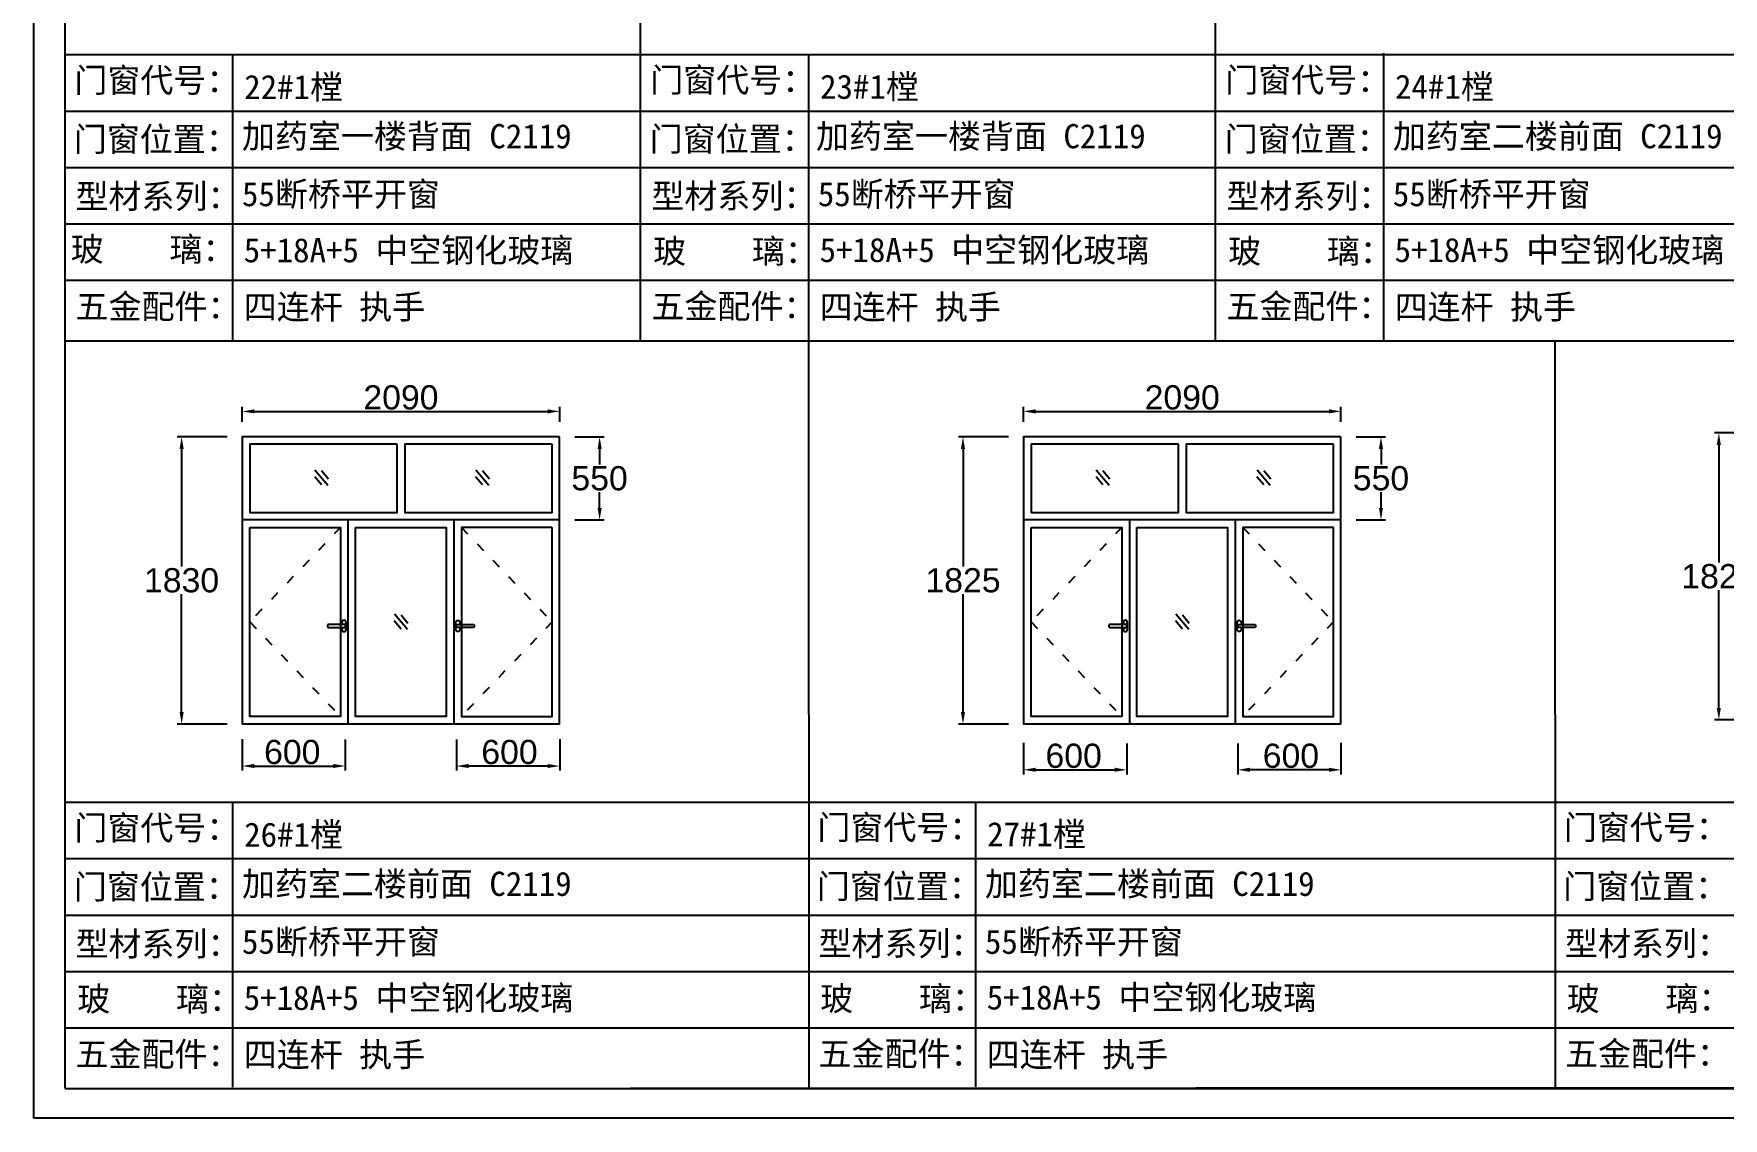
# Model space of a CAD drawing. Header units: inches. Extents: x -138455 to 599497, y -747149 to 13167.
# Drawn here: x 405323 to 416499, y -347679 to -340505 of the extents above; entities that cross this region are included whole.
import ezdxf

# ---------------------------------------------------------------- set-up
doc = ezdxf.new("R2010")
doc.units = ezdxf.units.IN
doc.header["$MEASUREMENT"] = 0
doc.header["$PDMODE"] = 35
doc.header["$PDSIZE"] = -3
doc.linetypes.add('ACAD_ISO03W100', pattern=[30, 12, -18])
doc.styles.add('MtXpl__1', font='')
doc.styles.get("Standard").update_dxf_attribs({"font": 'arial.ttf'})
doc.styles.get('MtXpl__1').set_extended_font_data('SimSun', bold=True)
doc.dimstyles.get("Standard").update_dxf_attribs({"dimtxt": 80, "dimasz": 70, "dimexe": 40, "dimexo": 80, "dimgap": 0, "dimtad": 1, "dimtih": 1, "dimtoh": 1, "dimdec": 0, "dimzin": 0, "dimdsep": 46, "dimtxsty": 'Standard', "dimcen": 0.09, "dimadec": 0, "dimazin": 0, "dimtfac": 1, "dimtdec": 0, "dimtofl": 0, "dimtmove": 0, "dimatfit": 3, "dimfxl": 0, "dimtolj": 1, "dimtzin": 0, "dimarcsym": 0})

# ---------------------------------------------------------------- blocks, each defined once
blk = doc.blocks.new('123as')
at = {"color": 0}
for p, q in [((90189, 51387), (90252, 51462)), ((90194, 51330), (90312, 51470)), ((90251, 51335), (90314, 51410))]:
    blk.add_line(p, q, dxfattribs=at)
blk = doc.blocks.new('*D1932')
at = {"color": 0, "lineweight": -2, "transparency": 16777216}
for p, q in [((406702, -343071), (406702, -342973)), ((406782, -343003), (408722, -343003)), ((408802, -343071), (408802, -342973))]:
    blk.add_line(p, q, dxfattribs=at)
at = {"color": 0, "transparency": 16777216}
for points in [[(406782, -342989), (406782, -343016), (406702, -343003)], [(408722, -342989), (408722, -343016), (408802, -343003)]]:
    blk.add_solid(points, dxfattribs=at)
at = {"layer": 'Defpoints', "color": 0, "transparency": 16777216}
for p in [(408802, -343003), (406702, -343171), (408802, -343171)]:
    blk.add_point(p, dxfattribs=at)
at = {"color": 0, "transparency": 16777216, "insert": (407752, -342911), "char_height": 160, "attachment_point": 5}
blk.add_mtext('\\A1;2090', dxfattribs=at)
blk = doc.blocks.new('*D1933')
at = {"color": 0, "lineweight": -2, "transparency": 16777216}
for p, q in [((406602, -343171), (406271, -343171)), ((406301, -343251), (406301, -344029)), ((406301, -344991), (406301, -344212)), ((406602, -345071), (406271, -345071))]:
    blk.add_line(p, q, dxfattribs=at)
at = {"color": 0, "transparency": 16777216}
for points in [[(406288, -343251), (406315, -343251), (406301, -343171)], [(406288, -344991), (406315, -344991), (406301, -345071)]]:
    blk.add_solid(points, dxfattribs=at)
at = {"layer": 'Defpoints', "color": 0, "transparency": 16777216}
for p in [(406702, -343171), (406301, -345071), (406702, -345071)]:
    blk.add_point(p, dxfattribs=at)
at = {"color": 0, "transparency": 16777216, "insert": (406301, -344121), "char_height": 160, "attachment_point": 5}
blk.add_mtext('\\A1;1830', dxfattribs=at)
blk = doc.blocks.new('*D2031')
at = {"color": 0, "lineweight": -2, "transparency": 16777216}
for p, q in [((408902, -343171), (409096, -343171)), ((409066, -343251), (409066, -343354)), ((409066, -343641), (409066, -343537)), ((408902, -343721), (409096, -343721))]:
    blk.add_line(p, q, dxfattribs=at)
at = {"color": 0, "transparency": 16777216}
for points in [[(409053, -343251), (409080, -343251), (409066, -343171)], [(409053, -343641), (409080, -343641), (409066, -343721)]]:
    blk.add_solid(points, dxfattribs=at)
at = {"layer": 'Defpoints', "color": 0, "transparency": 16777216}
for p in [(408802, -343171), (408802, -343721), (409066, -343721)]:
    blk.add_point(p, dxfattribs=at)
at = {"color": 0, "transparency": 16777216, "insert": (409066, -343446), "char_height": 160, "attachment_point": 5}
blk.add_mtext('\\A1;550', dxfattribs=at)
blk = doc.blocks.new('dzcs')
blk.add_lwpolyline([(142096, -3328), (142196, -3328, 0.414214), (142206, -3318), (142206, -3318, 0.414214), (142196, -3308), (142096, -3308, 0.414214), (142086, -3318), (142086, -3318, 0.414214)], format="xyb", close=True)
blk.add_lwpolyline([(142182, -3328), (142182, -3342, 0.414214), (142196, -3355), (142196, -3355, 0.414214), (142209, -3342), (142209, -3294, 0.414214), (142196, -3280), (142196, -3280, 0.414214), (142182, -3294), (142182, -3308)], format="xyb")
blk = doc.blocks.new('*D1934')
at = {"color": 0, "lineweight": -2, "transparency": 16777216}
for p, q in [((411870, -343071), (411870, -342973)), ((411950, -343003), (413890, -343003)), ((413970, -343071), (413970, -342973))]:
    blk.add_line(p, q, dxfattribs=at)
at = {"color": 0, "transparency": 16777216}
for points in [[(411950, -342989), (411950, -343016), (411870, -343003)], [(413890, -342989), (413890, -343016), (413970, -343003)]]:
    blk.add_solid(points, dxfattribs=at)
at = {"layer": 'Defpoints', "color": 0, "transparency": 16777216}
for p in [(413970, -343003), (411870, -343171), (413970, -343171)]:
    blk.add_point(p, dxfattribs=at)
at = {"color": 0, "transparency": 16777216, "insert": (412920, -342911), "char_height": 160, "attachment_point": 5}
blk.add_mtext('\\A1;2090', dxfattribs=at)
blk = doc.blocks.new('*D1935')
at = {"color": 0, "lineweight": -2, "transparency": 16777216}
for p, q in [((411770, -343171), (411440, -343171)), ((411470, -343251), (411470, -344029)), ((411470, -344991), (411470, -344212)), ((411770, -345071), (411440, -345071))]:
    blk.add_line(p, q, dxfattribs=at)
at = {"color": 0, "transparency": 16777216}
for points in [[(411456, -343251), (411483, -343251), (411470, -343171)], [(411456, -344991), (411483, -344991), (411470, -345071)]]:
    blk.add_solid(points, dxfattribs=at)
at = {"layer": 'Defpoints', "color": 0, "transparency": 16777216}
for p in [(411870, -343171), (411470, -345071), (411870, -345071)]:
    blk.add_point(p, dxfattribs=at)
at = {"color": 0, "transparency": 16777216, "insert": (411470, -344121), "char_height": 160, "attachment_point": 5}
blk.add_mtext('\\A1;1825', dxfattribs=at)
blk = doc.blocks.new('*D2032')
at = {"color": 0, "lineweight": -2, "transparency": 16777216}
for p, q in [((414070, -343171), (414265, -343171)), ((414235, -343251), (414235, -343354)), ((414235, -343641), (414235, -343537)), ((414070, -343721), (414265, -343721))]:
    blk.add_line(p, q, dxfattribs=at)
at = {"color": 0, "transparency": 16777216}
for points in [[(414221, -343251), (414248, -343251), (414235, -343171)], [(414221, -343641), (414248, -343641), (414235, -343721)]]:
    blk.add_solid(points, dxfattribs=at)
at = {"layer": 'Defpoints', "color": 0, "transparency": 16777216}
for p in [(413970, -343171), (413970, -343721), (414235, -343721)]:
    blk.add_point(p, dxfattribs=at)
at = {"color": 0, "transparency": 16777216, "insert": (414235, -343446), "char_height": 160, "attachment_point": 5}
blk.add_mtext('\\A1;550', dxfattribs=at)
blk = doc.blocks.new('*D1985')
at = {"color": 0, "lineweight": -2, "transparency": 16777216}
for p, q in [((408119, -345174), (408119, -345379)), ((408802, -345171), (408802, -345379)), ((408722, -345349), (408199, -345349))]:
    blk.add_line(p, q, dxfattribs=at)
at = {"color": 0, "transparency": 16777216}
for points in [[(408199, -345335), (408199, -345362), (408119, -345349)], [(408722, -345335), (408722, -345362), (408802, -345349)]]:
    blk.add_solid(points, dxfattribs=at)
at = {"layer": 'Defpoints', "color": 0, "transparency": 16777216}
for p in [(408119, -345074), (408802, -345071), (408119, -345349)]:
    blk.add_point(p, dxfattribs=at)
at = {"color": 0, "transparency": 16777216, "insert": (408470, -345257), "char_height": 160, "width": 351.65, "attachment_point": 5}
blk.add_mtext('\\A1;600', dxfattribs=at)
blk = doc.blocks.new('*D1986')
at = {"color": 0, "lineweight": -2, "transparency": 16777216}
for p, q in [((406702, -345171), (406702, -345379)), ((407384, -345174), (407384, -345379)), ((406782, -345349), (407304, -345349))]:
    blk.add_line(p, q, dxfattribs=at)
at = {"color": 0, "transparency": 16777216}
for points in [[(406782, -345335), (406782, -345362), (406702, -345349)], [(407304, -345335), (407304, -345362), (407384, -345349)]]:
    blk.add_solid(points, dxfattribs=at)
at = {"layer": 'Defpoints', "color": 0, "transparency": 16777216}
for p in [(406702, -345071), (407384, -345074), (407384, -345349)]:
    blk.add_point(p, dxfattribs=at)
at = {"color": 0, "transparency": 16777216, "insert": (407033, -345257), "char_height": 160, "width": 351.65, "attachment_point": 5}
blk.add_mtext('\\A1;600', dxfattribs=at)
blk = doc.blocks.new('*D1987')
at = {"color": 0, "lineweight": -2, "transparency": 16777216}
for p, q in [((413288, -345199), (413288, -345404)), ((413970, -345196), (413970, -345404)), ((413890, -345374), (413368, -345374))]:
    blk.add_line(p, q, dxfattribs=at)
at = {"color": 0, "transparency": 16777216}
for points in [[(413368, -345360), (413368, -345387), (413288, -345374)], [(413890, -345360), (413890, -345387), (413970, -345374)]]:
    blk.add_solid(points, dxfattribs=at)
at = {"layer": 'Defpoints', "color": 0, "transparency": 16777216}
for p in [(413288, -345099), (413970, -345096), (413288, -345374)]:
    blk.add_point(p, dxfattribs=at)
at = {"color": 0, "transparency": 16777216, "insert": (413639, -345282), "char_height": 160, "width": 351.65, "attachment_point": 5}
blk.add_mtext('\\A1;600', dxfattribs=at)
blk = doc.blocks.new('*D1988')
at = {"color": 0, "lineweight": -2, "transparency": 16777216}
for p, q in [((411870, -345196), (411870, -345404)), ((412553, -345199), (412553, -345404)), ((411950, -345374), (412473, -345374))]:
    blk.add_line(p, q, dxfattribs=at)
at = {"color": 0, "transparency": 16777216}
for points in [[(411950, -345360), (411950, -345387), (411870, -345374)], [(412473, -345360), (412473, -345387), (412553, -345374)]]:
    blk.add_solid(points, dxfattribs=at)
at = {"layer": 'Defpoints', "color": 0, "transparency": 16777216}
for p in [(411870, -345096), (412553, -345099), (412553, -345374)]:
    blk.add_point(p, dxfattribs=at)
at = {"color": 0, "transparency": 16777216, "insert": (412202, -345282), "char_height": 160, "width": 351.65, "attachment_point": 5}
blk.add_mtext('\\A1;600', dxfattribs=at)
blk = doc.blocks.new('*D1914')
at = {"color": 0, "lineweight": -2, "transparency": 16777216}
for p, q in [((416796, -343144), (416440, -343144)), ((416470, -343224), (416470, -344002)), ((416470, -344964), (416470, -344186)), ((416796, -345044), (416440, -345044))]:
    blk.add_line(p, q, dxfattribs=at)
at = {"color": 0, "transparency": 16777216}
for points in [[(416456, -343224), (416483, -343224), (416470, -343144)], [(416456, -344964), (416483, -344964), (416470, -345044)]]:
    blk.add_solid(points, dxfattribs=at)
at = {"layer": 'Defpoints', "color": 0, "transparency": 16777216}
for p in [(416896, -343144), (416470, -345044), (416896, -345044)]:
    blk.add_point(p, dxfattribs=at)
at = {"color": 0, "transparency": 16777216, "insert": (416470, -344094), "char_height": 160, "attachment_point": 5}
blk.add_mtext('\\A1;1820', dxfattribs=at)

msp = doc.modelspace()

# ---------------------------------------------------------------- linework, layer by layer
for p, q in [((405323.3, -347678.7), (405323.3, -332227.2)), ((405530.8, -347483), (405530.8, -332433.9)), ((409334.2, -332433.9), (409334.2, -342537)), ((413137.5, -332433.9), (413137.5, -342537)), ((405534.5, -340642.4), (421087, -340642.4)), ((406638.2, -340642.4), (406638.2, -342537)), ((410447.6, -340642.4), (410447.6, -342537)), ((414251, -340631.8), (414251, -342537)), ((405534.5, -341015.5), (421087, -341015.5)), ((405534.5, -341388.6), (421087, -341388.6)), ((405534.5, -341761.8), (421087, -341761.8)), ((405534.5, -342134.9), (421087, -342134.9)), ((405530.8, -342537), (421082.9, -342537)), ((410447.6, -342537), (410450.3, -347480.1)), ((415385.5, -342537), (415388.1, -347477.1)), ((408801.8, -343720.5), (406701.8, -343720.5)), ((407401.8, -343720.5), (407401.8, -345070.5)), ((408101.8, -343720.5), (408101.8, -345070.5)), ((413970.3, -343720.5), (411870.3, -343720.5)), ((412570.3, -343720.5), (412570.3, -345070.5)), ((413270.3, -343720.5), (413270.3, -345070.5)), ((405534.5, -345588.4), (419494, -345588.4)), ((406638.2, -345588.4), (406638.2, -347473.5)), ((411552.8, -345585.5), (411552.8, -347470.6)), ((405534.5, -345961.5), (419494, -345961.5)), ((405534.5, -346334.6), (419494, -346334.6)), ((405534.5, -346707.8), (419494, -346707.8)), ((405534.5, -347080.9), (419494, -347080.9)), ((405530.8, -347483), (425279.2, -347471.4)), ((405530.8, -347483), (421082.9, -347483)), ((425485.9, -347678.7), (405323.3, -347678.7))]:
    msp.add_line(p, q)
for points in [[(408801.8, -343170.5), (406701.8, -343170.5), (406701.8, -345070.5), (408801.8, -345070.5)], [(413970.3, -343170.5), (411870.3, -343170.5), (411870.3, -345070.5), (413970.3, -345070.5)], [(407726.8, -343220.5), (406751.8, -343220.5), (406751.8, -343670.5), (407726.8, -343670.5)], [(408751.8, -343220.5), (407776.8, -343220.5), (407776.8, -343670.5), (408751.8, -343670.5)], [(412895.3, -343220.5), (411920.3, -343220.5), (411920.3, -343670.5), (412895.3, -343670.5)], [(413920.3, -343220.5), (412945.3, -343220.5), (412945.3, -343670.5), (413920.3, -343670.5)], [(406751.8, -343770.5), (407351.8, -343770.5), (407351.8, -345020.5), (406751.8, -345020.5)], [(407451.8, -343770.5), (408051.8, -343770.5), (408051.8, -345020.5), (407451.8, -345020.5)], [(408751.8, -343770.5), (408151.8, -343770.5), (408151.8, -345020.5), (408751.8, -345020.5)], [(411920.3, -343770.5), (412520.3, -343770.5), (412520.3, -345020.5), (411920.3, -345020.5)], [(412620.3, -343770.5), (413220.3, -343770.5), (413220.3, -345020.5), (412620.3, -345020.5)], [(413920.3, -343770.5), (413320.3, -343770.5), (413320.3, -345020.5), (413920.3, -345020.5)]]:
    msp.add_lwpolyline(points, close=True)
at = {"linetype": 'ACAD_ISO03W100', "ltscale": 5}
for points in [[(407351.8, -343770.5), (406751.8, -344395.5), (407351.8, -345020.5)], [(408151.8, -343770.5), (408751.8, -344395.5), (408151.8, -345020.5)], [(412520.3, -343770.5), (411920.3, -344395.5), (412520.3, -345020.5)], [(413320.3, -343770.5), (413920.3, -344395.5), (413320.3, -345020.5)]]:
    msp.add_lwpolyline(points, dxfattribs=at)

# ---------------------------------------------------------------- block references
at = {"xscale": -0.726650862114889, "yscale": 0.726650862114889, "zscale": 0.726650862114889}
for p in [(472808.2, -380791.8), (473872.7, -380791.8), (477976.7, -380791.8), (479041.2, -380791.8), (473334.2, -381745.3), (478502.7, -381745.3)]:
    msp.add_blockref('123as', p, dxfattribs=at)
for p in [(265180.1, -341104.7), (270348.6, -341104.7)]:
    msp.add_blockref('dzcs', p)
at = {"xscale": -1}
for p in [(550324, -341104.2), (555492.5, -341104.2)]:
    msp.add_blockref('dzcs', p, dxfattribs=at)

# ---------------------------------------------------------------- texts
at = {"style": 'MtXpl__1'}
for s, p in [('门窗代号：', (405592, -340891.7)), ('门窗代号：', (409401.4, -340890.2)), ('门窗代号：', (413204.8, -340890.2)), ('22#1樘', (406715, -340936.5)), ('23#1樘', (410524.4, -340935)), ('24#1樘', (414327.7, -340935)), ('门窗位置：', (405588.2, -341282.1)), ('加药室一楼背面 C2119', (406700.5, -341262)), ('门窗位置：', (409397.6, -341280.6)), ('加药室一楼背面 C2119', (410497.7, -341262)), ('门窗位置：', (413201, -341280.6)), ('加药室二楼前面 C2119', (414313.3, -341262)), ('型材系列：', (405599.3, -341659.6)), ('55断桥平开窗', (406700.5, -341645.4)), ('型材系列：', (409408.7, -341658.1)), ('55断桥平开窗', (410509.9, -341645.4)), ('型材系列：', (413212, -341658.1)), ('55断桥平开窗', (414313.3, -341645.4)), ('玻    璃：', (405567.4, -342009.5)), ('5+18A+5 中空钢化玻璃', (406712.1, -342016.5)), ('玻    璃：', (409420.1, -342022.5)), ('5+18A+5 中空钢化玻璃', (410521.5, -342014.9)), ('玻    璃：', (413223.5, -342022.5)), ('5+18A+5 中空钢化玻璃', (414324.9, -342014.9)), ('五金配件：', (405599.6, -342388.8)), ('四连杆 执手', (406712.1, -342391.7)), ('五金配件：', (409409, -342387.3)), ('四连杆 执手', (410521.5, -342391.7)), ('五金配件：', (413212.4, -342387.3)), ('四连杆 执手', (414324.9, -342391.7)), ('门窗代号：', (410506.6, -345834.8)), ('门窗代号：', (415444.3, -345834.8)), ('门窗代号：', (405592, -345837.7)), ('26#1樘', (406715, -345882.5)), ('27#1樘', (411629.6, -345879.6)), ('门窗位置：', (405588.2, -346228.1)), ('加药室二楼前面 C2119', (406700.5, -346208)), ('门窗位置：', (410502.8, -346225.2)), ('加药室二楼前面 C2119', (411615.1, -346208)), ('门窗位置：', (415440.5, -346225.2)), ('型材系列：', (405599.3, -346605.6)), ('55断桥平开窗', (406700.5, -346591.4)), ('型材系列：', (410513.9, -346602.7)), ('55断桥平开窗', (411615.1, -346591.4)), ('型材系列：', (415451.6, -346602.7)), ('玻    璃：', (405610.7, -346970)), ('5+18A+5 中空钢化玻璃', (406712.1, -346962.5)), ('玻    璃：', (410525.3, -346967.1)), ('5+18A+5 中空钢化玻璃', (411626.8, -346959.5)), ('玻    璃：', (415463.1, -346967.1)), ('五金配件：', (405599.6, -347334.8)), ('四连杆 执手', (406712.1, -347337.7)), ('五金配件：', (410514.2, -347331.9)), ('四连杆 执手', (411626.8, -347337.7)), ('五金配件：', (415452, -347331.9))]:
    msp.add_text(s, height=160, dxfattribs=at).set_placement(p)

# ---------------------------------------------------------------- dimensions: what is measured, and where the dimension line sits
for base, p1, p2, picture, middle in [((408801.8, -343002.5), (406701.8, -343170.5), (408801.8, -343170.5), '*D1932', (407751.8, -342910.8)), ((413970.3, -343002.5), (411870.3, -343170.5), (413970.3, -343170.5), '*D1934', (412920.3, -342910.8))]:
    dim = msp.add_linear_dim(base=base, p1=p1, p2=p2, text='2090', dimstyle='Standard', override={"dimtxt": 160, "dimasz": 80, "dimexe": 30, "dimexo": 100, "dimgap": 10})
    dim.commit()
    dim.dimension.update_dxf_attribs({"geometry": picture, "text_midpoint": middle})
for base, p1, p2, text, picture, middle in [((406301.3, -345070.5), (406701.8, -343170.5), (406701.8, -345070.5), '1830', '*D1933', (406301.3, -344120.5)), ((411469.8, -345070.5), (411870.3, -343170.5), (411870.3, -345070.5), '1825', '*D1935', (411469.8, -344120.5)), ((416469.6, -345043.9), (416896.1, -343143.9), (416896.1, -345043.9), '1820', '*D1914', (416469.6, -344093.9))]:
    dim = msp.add_linear_dim(base=base, p1=p1, p2=p2, angle=90, text=text, dimstyle='Standard', override={"dimtxt": 160, "dimasz": 80, "dimexe": 30, "dimexo": 100, "dimgap": 10})
    dim.commit()
    dim.dimension.update_dxf_attribs({"geometry": picture, "text_midpoint": middle})
for base, p1, p2, picture, middle in [((409066.3, -343720.5), (408801.8, -343170.5), (408801.8, -343720.5), '*D2031', (409066.3, -343445.5)), ((414234.8, -343720.5), (413970.3, -343170.5), (413970.3, -343720.5), '*D2032', (414234.8, -343445.5))]:
    dim = msp.add_linear_dim(base=base, p1=p1, p2=p2, angle=90, dimstyle='Standard', override={"dimtxt": 160, "dimasz": 80, "dimexe": 30, "dimexo": 100, "dimgap": 10})
    dim.commit()
    dim.dimension.update_dxf_attribs({"geometry": picture, "text_midpoint": middle})
for base, p1, p2, picture, middle in [((407384.3, -345348.5), (406701.8, -345070.5), (407384.3, -345074), '*D1986', (407033.3, -345348.5)), ((412552.8, -345373.5), (411870.3, -345095.5), (412552.8, -345099), '*D1988', (412201.8, -345373.5))]:
    dim = msp.add_linear_dim(base=base, p1=p1, p2=p2, text='600', dimstyle='Standard', override={"dimtxt": 160, "dimasz": 80, "dimexe": 30, "dimexo": 100, "dimgap": 10, "dimfxl": 100})
    dim.commit()
    dim.dimension.update_dxf_attribs({"geometry": picture, "text_midpoint": middle, "dimtype": 160})
for base, p1, p2, picture, middle in [((408119.3, -345348.5), (408801.8, -345070.5), (408119.3, -345074), '*D1985', (408470.3, -345348.5)), ((413287.8, -345373.5), (413970.3, -345095.5), (413287.8, -345099), '*D1987', (413638.8, -345373.5))]:
    dim = msp.add_linear_dim(base=base, p1=p1, p2=p2, angle=180, text='600', dimstyle='Standard', override={"dimtxt": 160, "dimasz": 80, "dimexe": 30, "dimexo": 100, "dimgap": 10, "dimfxl": 100})
    dim.commit()
    dim.dimension.update_dxf_attribs({"geometry": picture, "text_midpoint": middle, "dimtype": 160})

doc.saveas('drawing.dxf')
